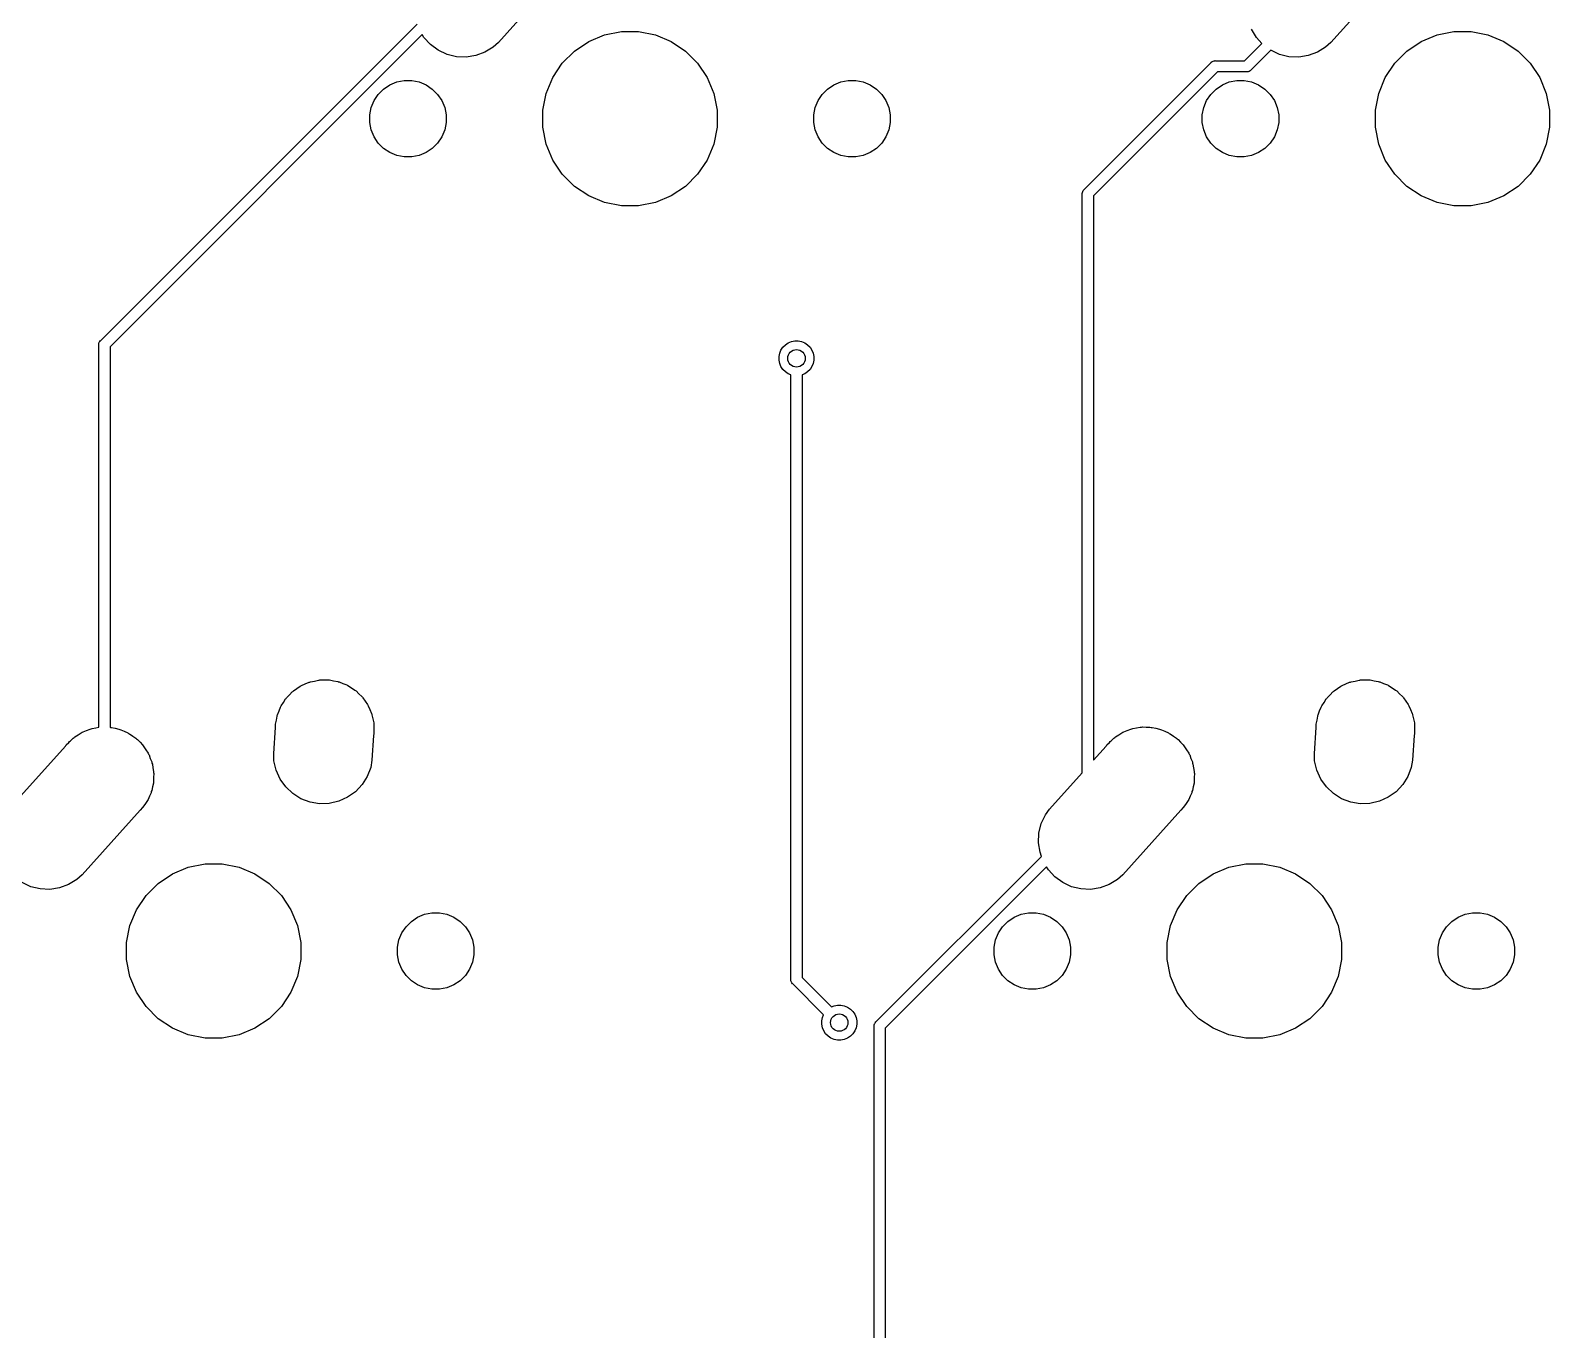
# Model space of a CAD drawing. Extents: x -662 to -203, y -195 to -58.
# Drawn here: x -512.98 to -478.22, y -115.87 to -86.13 of the extents above; entities that cross this region are included whole.
import ezdxf

# ---------------------------------------------------------------- set-up
doc = ezdxf.new("R2010")
doc.units = 0
doc.layers.add('BLACK', color=7, linetype='CONTINUOUS')

msp = doc.modelspace()

# ---------------------------------------------------------------- linework, layer by layer
at = {"layer": 'BLACK', "linetype": 'CONTINUOUS'}
for p, q in [((-500.945, -84.9246), (-502.272, -86.4032)), ((-481.895, -84.9246), (-483.222, -86.4032)), ((-511.373, -93.2225), (-504.134, -85.9836)), ((-499.844, -86.2334), (-499.459, -86.1568)), ((-499.459, -86.1568), (-499.066, -86.1568)), ((-499.066, -86.1568), (-498.681, -86.2334)), ((-484.927, -86.2886), (-485.042, -86.0991)), ((-480.794, -86.2334), (-480.409, -86.1568)), ((-480.409, -86.1568), (-480.016, -86.1568)), ((-480.016, -86.1568), (-479.631, -86.2334)), ((-504.016, -86.2247), (-511.16, -93.3693)), ((-503.977, -86.2886), (-504.016, -86.2247)), ((-503.827, -86.4521), (-503.977, -86.2886)), ((-503.649, -86.5832), (-503.827, -86.4521)), ((-502.394, -86.5153), (-502.584, -86.6302)), ((-502.272, -86.4032), (-502.394, -86.5153)), ((-500.533, -86.6019), (-500.207, -86.3837)), ((-500.207, -86.3837), (-499.844, -86.2334)), ((-498.681, -86.2334), (-498.318, -86.3837)), ((-498.318, -86.3837), (-497.991, -86.6019)), ((-485.197, -86.8217), (-484.801, -86.4259)), ((-484.801, -86.4259), (-484.927, -86.2886)), ((-483.344, -86.5153), (-483.534, -86.6302)), ((-483.222, -86.4032), (-483.344, -86.5153)), ((-481.483, -86.6019), (-481.157, -86.3837)), ((-481.157, -86.3837), (-480.794, -86.2334)), ((-479.631, -86.2334), (-479.268, -86.3837)), ((-479.268, -86.3837), (-478.941, -86.6019)), ((-503.448, -86.677), (-503.649, -86.5832)), ((-503.233, -86.7297), (-503.448, -86.677)), ((-503.011, -86.7395), (-503.233, -86.7297)), ((-502.792, -86.7059), (-503.011, -86.7395)), ((-502.584, -86.6302), (-502.792, -86.7059)), ((-501.029, -87.2062), (-500.811, -86.8797)), ((-500.811, -86.8797), (-500.533, -86.6019)), ((-497.991, -86.6019), (-497.714, -86.8797)), ((-497.714, -86.8797), (-497.495, -87.2062)), ((-488.87, -89.77), (-485.964, -86.8633)), ((-485.964, -86.8633), (-485.96, -86.8585)), ((-485.96, -86.8585), (-485.94, -86.8426)), ((-485.94, -86.8426), (-485.918, -86.8308)), ((-485.918, -86.8308), (-485.894, -86.8235)), ((-485.894, -86.8235), (-485.876, -86.8217)), ((-485.876, -86.8217), (-485.869, -86.8211)), ((-485.869, -86.8211), (-485.863, -86.8217)), ((-485.863, -86.8217), (-485.197, -86.8217)), ((-484.599, -86.5829), (-485.05, -87.0341)), ((-484.599, -86.5832), (-484.599, -86.5829)), ((-484.398, -86.677), (-484.599, -86.5832)), ((-484.183, -86.7297), (-484.398, -86.677)), ((-483.961, -86.7395), (-484.183, -86.7297)), ((-483.742, -86.7059), (-483.961, -86.7395)), ((-483.534, -86.6302), (-483.742, -86.7059)), ((-481.979, -87.2062), (-481.761, -86.8797)), ((-481.761, -86.8797), (-481.483, -86.6019)), ((-478.941, -86.6019), (-478.664, -86.8797)), ((-478.664, -86.8797), (-478.445, -87.2062)), ((-501.18, -87.5691), (-501.029, -87.2062)), ((-497.495, -87.2062), (-497.345, -87.5691)), ((-485.817, -87.0757), (-488.658, -89.9168)), ((-485.151, -87.0757), (-485.817, -87.0757)), ((-485.144, -87.0763), (-485.151, -87.0757)), ((-485.138, -87.0757), (-485.144, -87.0763)), ((-485.12, -87.0739), (-485.138, -87.0757)), ((-485.096, -87.0666), (-485.12, -87.0739)), ((-485.074, -87.0548), (-485.096, -87.0666)), ((-485.054, -87.0389), (-485.074, -87.0548)), ((-485.05, -87.0341), (-485.054, -87.0389)), ((-482.13, -87.5691), (-481.979, -87.2062)), ((-478.445, -87.2062), (-478.295, -87.5691)), ((-505.118, -87.7362), (-505.022, -87.5929)), ((-505.022, -87.5929), (-504.9, -87.471)), ((-504.9, -87.471), (-504.757, -87.3753)), ((-504.757, -87.3753), (-504.598, -87.3093)), ((-504.598, -87.3093), (-504.429, -87.2757)), ((-504.429, -87.2757), (-504.256, -87.2757)), ((-504.256, -87.2757), (-504.087, -87.3093)), ((-504.087, -87.3093), (-503.928, -87.3753)), ((-503.928, -87.3753), (-503.785, -87.471)), ((-503.785, -87.471), (-503.663, -87.5929)), ((-503.663, -87.5929), (-503.567, -87.7362)), ((-501.256, -87.9543), (-501.18, -87.5691)), ((-497.345, -87.5691), (-497.268, -87.9543)), ((-494.958, -87.7362), (-494.862, -87.5929)), ((-494.862, -87.5929), (-494.74, -87.471)), ((-494.74, -87.471), (-494.597, -87.3753)), ((-494.597, -87.3753), (-494.438, -87.3093)), ((-494.438, -87.3093), (-494.269, -87.2757)), ((-494.269, -87.2757), (-494.096, -87.2757)), ((-494.096, -87.2757), (-493.927, -87.3093)), ((-493.927, -87.3093), (-493.768, -87.3753)), ((-493.768, -87.3753), (-493.625, -87.471)), ((-493.625, -87.471), (-493.503, -87.5929)), ((-493.503, -87.5929), (-493.407, -87.7362)), ((-486.068, -87.7362), (-485.972, -87.5929)), ((-485.972, -87.5929), (-485.85, -87.471)), ((-485.85, -87.471), (-485.707, -87.3753)), ((-485.707, -87.3753), (-485.548, -87.3093)), ((-485.548, -87.3093), (-485.379, -87.2757)), ((-485.379, -87.2757), (-485.206, -87.2757)), ((-485.206, -87.2757), (-485.037, -87.3093)), ((-485.037, -87.3093), (-484.878, -87.3753)), ((-484.878, -87.3753), (-484.735, -87.471)), ((-484.735, -87.471), (-484.613, -87.5929)), ((-484.613, -87.5929), (-484.517, -87.7362)), ((-482.206, -87.9543), (-482.13, -87.5691)), ((-478.295, -87.5691), (-478.219, -87.9543)), ((-505.217, -88.0645), (-505.184, -87.8955)), ((-505.184, -87.8955), (-505.118, -87.7362)), ((-503.567, -87.7362), (-503.501, -87.8955)), ((-503.501, -87.8955), (-503.467, -88.0645)), ((-495.057, -88.0645), (-495.024, -87.8955)), ((-495.024, -87.8955), (-494.958, -87.7362)), ((-493.407, -87.7362), (-493.341, -87.8955)), ((-493.341, -87.8955), (-493.307, -88.0645)), ((-486.167, -88.0645), (-486.134, -87.8955)), ((-486.134, -87.8955), (-486.068, -87.7362)), ((-484.517, -87.7362), (-484.451, -87.8955)), ((-484.451, -87.8955), (-484.417, -88.0645)), ((-505.217, -88.2369), (-505.217, -88.0645)), ((-505.184, -88.4059), (-505.217, -88.2369)), ((-503.467, -88.2369), (-503.501, -88.4059)), ((-503.467, -88.0645), (-503.467, -88.2369)), ((-501.256, -88.3471), (-501.256, -87.9543)), ((-497.268, -87.9543), (-497.268, -88.3471)), ((-495.057, -88.2369), (-495.057, -88.0645)), ((-495.024, -88.4059), (-495.057, -88.2369)), ((-493.307, -88.2369), (-493.341, -88.4059)), ((-493.307, -88.0645), (-493.307, -88.2369)), ((-486.167, -88.2369), (-486.167, -88.0645)), ((-486.134, -88.4059), (-486.167, -88.2369)), ((-484.417, -88.2369), (-484.451, -88.4059)), ((-484.417, -88.0645), (-484.417, -88.2369)), ((-482.206, -88.3471), (-482.206, -87.9543)), ((-478.219, -87.9543), (-478.219, -88.3471)), ((-505.118, -88.5652), (-505.184, -88.4059)), ((-505.022, -88.7085), (-505.118, -88.5652)), ((-503.567, -88.5652), (-503.663, -88.7085)), ((-503.501, -88.4059), (-503.567, -88.5652)), ((-501.18, -88.7323), (-501.256, -88.3471)), ((-497.268, -88.3471), (-497.345, -88.7323)), ((-494.958, -88.5652), (-495.024, -88.4059)), ((-494.862, -88.7085), (-494.958, -88.5652)), ((-493.407, -88.5652), (-493.503, -88.7085)), ((-493.341, -88.4059), (-493.407, -88.5652)), ((-486.068, -88.5652), (-486.134, -88.4059)), ((-485.972, -88.7085), (-486.068, -88.5652)), ((-484.517, -88.5652), (-484.613, -88.7085)), ((-484.451, -88.4059), (-484.517, -88.5652)), ((-482.13, -88.7323), (-482.206, -88.3471)), ((-478.219, -88.3471), (-478.295, -88.7323)), ((-504.9, -88.8304), (-505.022, -88.7085)), ((-504.757, -88.9261), (-504.9, -88.8304)), ((-504.598, -88.9921), (-504.757, -88.9261)), ((-504.429, -89.0257), (-504.598, -88.9921)), ((-504.087, -88.9921), (-504.256, -89.0257)), ((-503.928, -88.9261), (-504.087, -88.9921)), ((-503.785, -88.8304), (-503.928, -88.9261)), ((-503.663, -88.7085), (-503.785, -88.8304)), ((-501.029, -89.0952), (-501.18, -88.7323)), ((-497.345, -88.7323), (-497.495, -89.0952)), ((-494.74, -88.8304), (-494.862, -88.7085)), ((-494.597, -88.9261), (-494.74, -88.8304)), ((-494.438, -88.9921), (-494.597, -88.9261)), ((-494.269, -89.0257), (-494.438, -88.9921)), ((-493.927, -88.9921), (-494.096, -89.0257)), ((-493.768, -88.9261), (-493.927, -88.9921)), ((-493.625, -88.8304), (-493.768, -88.9261)), ((-493.503, -88.7085), (-493.625, -88.8304)), ((-485.85, -88.8304), (-485.972, -88.7085)), ((-485.707, -88.9261), (-485.85, -88.8304)), ((-485.548, -88.9921), (-485.707, -88.9261)), ((-485.379, -89.0257), (-485.548, -88.9921)), ((-485.037, -88.9921), (-485.206, -89.0257)), ((-484.878, -88.9261), (-485.037, -88.9921)), ((-484.735, -88.8304), (-484.878, -88.9261)), ((-484.613, -88.7085), (-484.735, -88.8304)), ((-481.979, -89.0952), (-482.13, -88.7323)), ((-478.295, -88.7323), (-478.445, -89.0952)), ((-504.256, -89.0257), (-504.429, -89.0257)), ((-500.811, -89.4217), (-501.029, -89.0952)), ((-497.495, -89.0952), (-497.714, -89.4217)), ((-494.096, -89.0257), (-494.269, -89.0257)), ((-485.206, -89.0257), (-485.379, -89.0257)), ((-481.761, -89.4217), (-481.979, -89.0952)), ((-478.445, -89.0952), (-478.664, -89.4217)), ((-500.533, -89.6995), (-500.811, -89.4217)), ((-497.714, -89.4217), (-497.991, -89.6995)), ((-481.483, -89.6995), (-481.761, -89.4217)), ((-478.664, -89.4217), (-478.941, -89.6995)), ((-500.207, -89.9177), (-500.533, -89.6995)), ((-499.844, -90.068), (-500.207, -89.9177)), ((-498.318, -89.9177), (-498.681, -90.068)), ((-497.991, -89.6995), (-498.318, -89.9177)), ((-488.913, -89.8642), (-488.91, -89.8393)), ((-488.912, -89.8705), (-488.913, -89.8642)), ((-488.912, -103.118), (-488.912, -89.8705)), ((-488.91, -89.8393), (-488.903, -89.8154)), ((-488.903, -89.8154), (-488.891, -89.7933)), ((-488.903, -89.8154), (-488.903, -89.8154)), ((-488.891, -89.7933), (-488.875, -89.774)), ((-488.875, -89.774), (-488.87, -89.77)), ((-488.658, -89.9168), (-488.658, -102.835)), ((-481.157, -89.9177), (-481.483, -89.6995)), ((-480.794, -90.068), (-481.157, -89.9177)), ((-479.268, -89.9177), (-479.631, -90.068)), ((-478.941, -89.6995), (-479.268, -89.9177)), ((-499.459, -90.1446), (-499.844, -90.068)), ((-499.066, -90.1446), (-499.459, -90.1446)), ((-498.681, -90.068), (-499.066, -90.1446)), ((-480.409, -90.1446), (-480.794, -90.068)), ((-480.016, -90.1446), (-480.409, -90.1446)), ((-479.631, -90.068), (-480.016, -90.1446)), ((-511.415, -93.3167), (-511.413, -93.2918)), ((-511.414, -93.323), (-511.415, -93.3167)), ((-511.414, -102.079), (-511.414, -93.323)), ((-511.413, -93.2918), (-511.405, -93.2679)), ((-511.405, -93.2679), (-511.395, -93.2494)), ((-511.395, -93.2494), (-511.394, -93.2458)), ((-511.394, -93.2458), (-511.378, -93.2265)), ((-511.378, -93.2265), (-511.373, -93.2225)), ((-511.16, -93.3693), (-511.16, -102.079)), ((-495.837, -93.5173), (-495.807, -93.4445)), ((-495.807, -93.4445), (-495.763, -93.379)), ((-495.763, -93.379), (-495.707, -93.3233)), ((-495.707, -93.3233), (-495.642, -93.2795)), ((-495.642, -93.2795), (-495.569, -93.2494)), ((-495.569, -93.2494), (-495.492, -93.234)), ((-495.492, -93.234), (-495.413, -93.234)), ((-495.413, -93.234), (-495.336, -93.2494)), ((-495.336, -93.2494), (-495.263, -93.2795)), ((-495.263, -93.2795), (-495.197, -93.3233)), ((-495.197, -93.3233), (-495.142, -93.379)), ((-495.142, -93.379), (-495.098, -93.4445)), ((-495.098, -93.4445), (-495.068, -93.5173)), ((-495.852, -93.5946), (-495.837, -93.5173)), ((-495.852, -93.6734), (-495.852, -93.5946)), ((-495.837, -93.7507), (-495.852, -93.6734)), ((-495.807, -93.8235), (-495.837, -93.7507)), ((-495.763, -93.889), (-495.807, -93.8235)), ((-495.098, -93.8235), (-495.142, -93.889)), ((-495.068, -93.7507), (-495.098, -93.8235)), ((-495.068, -93.5173), (-495.052, -93.5946)), ((-495.052, -93.6734), (-495.068, -93.7507)), ((-495.052, -93.5946), (-495.052, -93.6734)), ((-495.707, -93.9447), (-495.763, -93.889)), ((-495.642, -93.9885), (-495.707, -93.9447)), ((-495.579, -94.0144), (-495.642, -93.9885)), ((-495.579, -107.854), (-495.579, -94.0144)), ((-495.263, -93.9885), (-495.325, -94.0144)), ((-495.325, -94.0144), (-495.325, -107.807)), ((-495.197, -93.9447), (-495.263, -93.9885)), ((-495.142, -93.889), (-495.197, -93.9447)), ((-506.886, -101.194), (-506.809, -101.14)), ((-506.809, -101.14), (-506.794, -101.133)), ((-506.794, -101.133), (-506.78, -101.124)), ((-506.78, -101.124), (-506.693, -101.088)), ((-506.693, -101.088), (-506.607, -101.049)), ((-506.607, -101.049), (-506.591, -101.045)), ((-506.591, -101.045), (-506.576, -101.039)), ((-506.576, -101.039), (-506.483, -101.021)), ((-506.483, -101.021), (-506.391, -100.999)), ((-506.391, -100.999), (-506.375, -100.999)), ((-506.375, -100.999), (-506.358, -100.996)), ((-506.358, -100.996), (-506.264, -100.996)), ((-506.264, -100.996), (-506.17, -100.993)), ((-506.17, -100.993), (-506.153, -100.996)), ((-506.153, -100.996), (-506.137, -100.996)), ((-506.137, -100.996), (-506.044, -101.014)), ((-506.044, -101.014), (-505.951, -101.03)), ((-505.951, -101.03), (-505.936, -101.036)), ((-505.936, -101.036), (-505.919, -101.039)), ((-505.919, -101.039), (-505.832, -101.075)), ((-505.832, -101.075), (-505.744, -101.109)), ((-505.744, -101.109), (-505.73, -101.117)), ((-505.73, -101.117), (-505.715, -101.124)), ((-505.715, -101.124), (-505.636, -101.176)), ((-483.074, -101.194), (-482.997, -101.14)), ((-482.997, -101.14), (-482.982, -101.133)), ((-482.982, -101.133), (-482.968, -101.124)), ((-482.968, -101.124), (-482.881, -101.088)), ((-482.881, -101.088), (-482.795, -101.049)), ((-482.795, -101.049), (-482.778, -101.045)), ((-482.778, -101.045), (-482.763, -101.039)), ((-482.763, -101.039), (-482.671, -101.021)), ((-482.671, -101.021), (-482.579, -100.999)), ((-482.579, -100.999), (-482.562, -100.999)), ((-482.562, -100.999), (-482.546, -100.996)), ((-482.546, -100.996), (-482.451, -100.996)), ((-482.451, -100.996), (-482.357, -100.993)), ((-482.357, -100.993), (-482.341, -100.996)), ((-482.341, -100.996), (-482.324, -100.996)), ((-482.324, -100.996), (-482.232, -101.014)), ((-482.232, -101.014), (-482.139, -101.03)), ((-482.139, -101.03), (-482.123, -101.036)), ((-482.123, -101.036), (-482.107, -101.039)), ((-482.107, -101.039), (-482.02, -101.075)), ((-482.02, -101.075), (-481.931, -101.109)), ((-481.931, -101.109), (-481.917, -101.117)), ((-481.917, -101.117), (-481.902, -101.124)), ((-481.902, -101.124), (-481.824, -101.176)), ((-507.244, -101.588), (-507.192, -101.509)), ((-507.192, -101.509), (-507.142, -101.429)), ((-507.142, -101.429), (-507.13, -101.417)), ((-507.13, -101.417), (-507.121, -101.404)), ((-507.121, -101.404), (-507.055, -101.337)), ((-507.055, -101.337), (-506.99, -101.268)), ((-506.99, -101.268), (-506.976, -101.259)), ((-506.976, -101.259), (-506.965, -101.247)), ((-506.965, -101.247), (-506.886, -101.194)), ((-505.636, -101.176), (-505.556, -101.226)), ((-505.556, -101.226), (-505.544, -101.238)), ((-505.544, -101.238), (-505.53, -101.247)), ((-505.53, -101.247), (-505.464, -101.314)), ((-505.464, -101.314), (-505.395, -101.378)), ((-505.395, -101.378), (-505.385, -101.392)), ((-505.385, -101.392), (-505.374, -101.404)), ((-505.374, -101.404), (-505.321, -101.482)), ((-505.321, -101.482), (-505.266, -101.559)), ((-483.432, -101.588), (-483.379, -101.509)), ((-483.379, -101.509), (-483.329, -101.429)), ((-483.329, -101.429), (-483.318, -101.417)), ((-483.318, -101.417), (-483.309, -101.404)), ((-483.309, -101.404), (-483.242, -101.337)), ((-483.242, -101.337), (-483.177, -101.268)), ((-483.177, -101.268), (-483.164, -101.259)), ((-483.164, -101.259), (-483.152, -101.247)), ((-483.152, -101.247), (-483.074, -101.194)), ((-481.824, -101.176), (-481.744, -101.226)), ((-481.744, -101.226), (-481.732, -101.238)), ((-481.732, -101.238), (-481.718, -101.247)), ((-481.718, -101.247), (-481.651, -101.314)), ((-481.651, -101.314), (-481.582, -101.378)), ((-481.582, -101.378), (-481.573, -101.392)), ((-481.573, -101.392), (-481.561, -101.404)), ((-481.561, -101.404), (-481.509, -101.482)), ((-481.509, -101.482), (-481.454, -101.559)), ((-507.354, -101.917), (-507.338, -101.824)), ((-507.338, -101.824), (-507.332, -101.809)), ((-507.332, -101.809), (-507.329, -101.793)), ((-507.329, -101.793), (-507.293, -101.705)), ((-507.293, -101.705), (-507.26, -101.617)), ((-507.26, -101.617), (-507.251, -101.603)), ((-507.251, -101.603), (-507.244, -101.588)), ((-505.266, -101.559), (-505.26, -101.574)), ((-505.26, -101.574), (-505.25, -101.588)), ((-505.25, -101.588), (-505.214, -101.675)), ((-505.214, -101.675), (-505.176, -101.761)), ((-505.176, -101.761), (-505.172, -101.777)), ((-505.172, -101.777), (-505.166, -101.793)), ((-505.166, -101.793), (-505.147, -101.885)), ((-483.541, -101.917), (-483.526, -101.824)), ((-483.526, -101.824), (-483.52, -101.809)), ((-483.52, -101.809), (-483.517, -101.793)), ((-483.517, -101.793), (-483.481, -101.705)), ((-483.481, -101.705), (-483.447, -101.617)), ((-483.447, -101.617), (-483.438, -101.603)), ((-483.438, -101.603), (-483.432, -101.588)), ((-481.454, -101.559), (-481.447, -101.574)), ((-481.447, -101.574), (-481.438, -101.588)), ((-481.438, -101.588), (-481.402, -101.675)), ((-481.402, -101.675), (-481.363, -101.761)), ((-481.363, -101.761), (-481.359, -101.777)), ((-481.359, -101.777), (-481.353, -101.793)), ((-481.353, -101.793), (-481.335, -101.885)), ((-511.892, -102.252), (-511.82, -102.204)), ((-511.82, -102.204), (-511.797, -102.194)), ((-511.797, -102.194), (-511.776, -102.181)), ((-511.776, -102.181), (-511.695, -102.152)), ((-511.695, -102.152), (-511.616, -102.119)), ((-511.616, -102.119), (-511.591, -102.114)), ((-511.591, -102.114), (-511.568, -102.106)), ((-511.568, -102.106), (-511.483, -102.092)), ((-511.483, -102.092), (-511.414, -102.079)), ((-511.16, -102.079), (-511.152, -102.081)), ((-511.152, -102.081), (-511.127, -102.082)), ((-511.127, -102.082), (-511.044, -102.102)), ((-511.044, -102.102), (-510.959, -102.119)), ((-510.959, -102.119), (-510.936, -102.128)), ((-510.936, -102.128), (-510.912, -102.134)), ((-510.912, -102.134), (-510.834, -102.171)), ((-510.834, -102.171), (-510.755, -102.204)), ((-510.755, -102.204), (-510.734, -102.218)), ((-507.414, -102.678), (-507.372, -102.082)), ((-507.372, -102.01), (-507.354, -101.917)), ((-507.372, -102.082), (-507.372, -102.01)), ((-505.147, -101.885), (-505.126, -101.977)), ((-505.126, -101.977), (-505.126, -101.994)), ((-505.126, -101.994), (-505.122, -102.01)), ((-505.122, -102.01), (-505.122, -102.104)), ((-505.122, -102.104), (-505.121, -102.143)), ((-505.121, -102.143), (-505.122, -102.159)), ((-505.122, -102.159), (-505.122, -102.232)), ((-488.079, -102.252), (-488.008, -102.204)), ((-488.008, -102.204), (-487.985, -102.194)), ((-487.985, -102.194), (-487.963, -102.181)), ((-487.963, -102.181), (-487.883, -102.152)), ((-487.883, -102.152), (-487.803, -102.119)), ((-487.803, -102.119), (-487.779, -102.114)), ((-487.779, -102.114), (-487.755, -102.106)), ((-487.755, -102.106), (-487.67, -102.092)), ((-487.67, -102.092), (-487.586, -102.076)), ((-487.586, -102.076), (-487.561, -102.076)), ((-487.561, -102.076), (-487.536, -102.072)), ((-487.536, -102.072), (-487.45, -102.076)), ((-487.45, -102.076), (-487.364, -102.076)), ((-487.364, -102.076), (-487.34, -102.081)), ((-487.34, -102.081), (-487.315, -102.082)), ((-487.315, -102.082), (-487.231, -102.102)), ((-487.231, -102.102), (-487.147, -102.119)), ((-487.147, -102.119), (-487.124, -102.128)), ((-487.124, -102.128), (-487.099, -102.134)), ((-487.099, -102.134), (-487.021, -102.171)), ((-487.021, -102.171), (-486.942, -102.204)), ((-486.942, -102.204), (-486.921, -102.218)), ((-483.601, -102.678), (-483.56, -102.082)), ((-483.56, -102.01), (-483.541, -101.917)), ((-483.56, -102.082), (-483.56, -102.01)), ((-481.335, -101.885), (-481.314, -101.977)), ((-481.314, -101.977), (-481.313, -101.994)), ((-481.313, -101.994), (-481.31, -102.01)), ((-481.31, -102.01), (-481.31, -102.104)), ((-481.31, -102.104), (-481.309, -102.143)), ((-481.309, -102.143), (-481.31, -102.159)), ((-481.31, -102.159), (-481.31, -102.232)), ((-513.472, -103.951), (-512.178, -102.509)), ((-512.178, -102.509), (-512.161, -102.484)), ((-512.161, -102.484), (-512.104, -102.427)), ((-512.104, -102.427), (-512.088, -102.408)), ((-512.088, -102.408), (-512.065, -102.388)), ((-512.065, -102.388), (-512.005, -102.327)), ((-512.005, -102.327), (-511.984, -102.313)), ((-511.984, -102.313), (-511.965, -102.296)), ((-511.965, -102.296), (-511.892, -102.252)), ((-510.734, -102.218), (-510.711, -102.228)), ((-510.711, -102.228), (-510.642, -102.279)), ((-510.642, -102.279), (-510.57, -102.327)), ((-510.57, -102.327), (-510.553, -102.345)), ((-510.553, -102.345), (-510.532, -102.359)), ((-510.532, -102.359), (-510.474, -102.423)), ((-510.474, -102.423), (-510.414, -102.484)), ((-510.414, -102.484), (-510.4, -102.504)), ((-510.4, -102.504), (-510.383, -102.523)), ((-510.383, -102.523), (-510.338, -102.596)), ((-505.13, -102.27), (-505.169, -102.833)), ((-505.122, -102.232), (-505.13, -102.27)), ((-488.658, -102.835), (-488.366, -102.509)), ((-488.366, -102.509), (-488.349, -102.484)), ((-488.349, -102.484), (-488.292, -102.427)), ((-488.292, -102.427), (-488.275, -102.408)), ((-488.275, -102.408), (-488.253, -102.388)), ((-488.253, -102.388), (-488.192, -102.327)), ((-488.192, -102.327), (-488.171, -102.313)), ((-488.171, -102.313), (-488.153, -102.296)), ((-488.153, -102.296), (-488.079, -102.252)), ((-486.921, -102.218), (-486.899, -102.228)), ((-486.899, -102.228), (-486.829, -102.279)), ((-486.829, -102.279), (-486.758, -102.327)), ((-486.758, -102.327), (-486.74, -102.345)), ((-486.74, -102.345), (-486.72, -102.359)), ((-486.72, -102.359), (-486.662, -102.423)), ((-486.662, -102.423), (-486.601, -102.484)), ((-486.601, -102.484), (-486.587, -102.504)), ((-486.587, -102.504), (-486.57, -102.523)), ((-486.57, -102.523), (-486.526, -102.596)), ((-481.318, -102.27), (-481.356, -102.833)), ((-481.31, -102.232), (-481.318, -102.27)), ((-510.338, -102.596), (-510.29, -102.668)), ((-510.29, -102.668), (-510.281, -102.691)), ((-510.281, -102.691), (-510.268, -102.712)), ((-510.268, -102.712), (-510.239, -102.793)), ((-510.239, -102.793), (-510.206, -102.873)), ((-510.206, -102.873), (-510.201, -102.897)), ((-510.201, -102.897), (-510.192, -102.921)), ((-507.409, -102.844), (-507.414, -102.678)), ((-507.359, -103.06), (-507.409, -102.844)), ((-505.169, -102.833), (-505.196, -102.997)), ((-486.526, -102.596), (-486.478, -102.668)), ((-486.478, -102.668), (-486.468, -102.691)), ((-486.468, -102.691), (-486.455, -102.712)), ((-486.455, -102.712), (-486.426, -102.793)), ((-486.426, -102.793), (-486.393, -102.873)), ((-486.393, -102.873), (-486.388, -102.897)), ((-486.388, -102.897), (-486.38, -102.921)), ((-483.596, -102.844), (-483.601, -102.678)), ((-483.547, -103.06), (-483.596, -102.844)), ((-481.356, -102.833), (-481.384, -102.997)), ((-510.192, -102.921), (-510.179, -103.006)), ((-510.179, -103.006), (-510.162, -103.09)), ((-510.162, -103.09), (-510.162, -103.115)), ((-510.162, -103.115), (-510.159, -103.14)), ((-510.159, -103.14), (-510.162, -103.226)), ((-510.162, -103.226), (-510.162, -103.312)), ((-507.268, -103.263), (-507.359, -103.06)), ((-505.275, -103.204), (-505.393, -103.392)), ((-505.196, -102.997), (-505.275, -103.204)), ((-489.659, -103.951), (-488.912, -103.118)), ((-486.38, -102.921), (-486.367, -103.006)), ((-486.367, -103.006), (-486.35, -103.09)), ((-486.35, -103.09), (-486.35, -103.115)), ((-486.35, -103.115), (-486.346, -103.14)), ((-486.346, -103.14), (-486.35, -103.226)), ((-486.35, -103.226), (-486.35, -103.312)), ((-483.456, -103.263), (-483.547, -103.06)), ((-481.463, -103.204), (-481.58, -103.392)), ((-481.384, -102.997), (-481.463, -103.204)), ((-510.221, -103.576), (-510.258, -103.654)), ((-510.215, -103.552), (-510.221, -103.576)), ((-510.206, -103.529), (-510.215, -103.552)), ((-510.189, -103.445), (-510.206, -103.529)), ((-510.168, -103.361), (-510.189, -103.445)), ((-510.167, -103.336), (-510.168, -103.361)), ((-510.162, -103.312), (-510.167, -103.336)), ((-507.14, -103.443), (-507.268, -103.263)), ((-506.979, -103.595), (-507.14, -103.443)), ((-506.791, -103.713), (-506.979, -103.595)), ((-505.545, -103.553), (-505.726, -103.682)), ((-505.393, -103.392), (-505.545, -103.553)), ((-486.409, -103.576), (-486.445, -103.654)), ((-486.403, -103.552), (-486.409, -103.576)), ((-486.393, -103.529), (-486.403, -103.552)), ((-486.376, -103.445), (-486.393, -103.529)), ((-486.356, -103.361), (-486.376, -103.445)), ((-486.355, -103.336), (-486.356, -103.361)), ((-486.35, -103.312), (-486.355, -103.336)), ((-483.327, -103.443), (-483.456, -103.263)), ((-483.166, -103.595), (-483.327, -103.443)), ((-482.978, -103.713), (-483.166, -103.595)), ((-481.732, -103.553), (-481.913, -103.682)), ((-481.58, -103.392), (-481.732, -103.553)), ((-510.414, -103.918), (-510.47, -103.975)), ((-510.366, -103.846), (-510.414, -103.918)), ((-510.315, -103.777), (-510.366, -103.846)), ((-510.304, -103.754), (-510.315, -103.777)), ((-510.29, -103.734), (-510.304, -103.754)), ((-510.258, -103.654), (-510.29, -103.734)), ((-506.584, -103.792), (-506.791, -103.713)), ((-506.365, -103.828), (-506.584, -103.792)), ((-506.144, -103.822), (-506.365, -103.828)), ((-505.928, -103.772), (-506.144, -103.822)), ((-505.726, -103.682), (-505.928, -103.772)), ((-486.601, -103.918), (-486.658, -103.975)), ((-486.553, -103.846), (-486.601, -103.918)), ((-486.502, -103.777), (-486.553, -103.846)), ((-486.492, -103.754), (-486.502, -103.777)), ((-486.478, -103.734), (-486.492, -103.754)), ((-486.445, -103.654), (-486.478, -103.734)), ((-482.771, -103.792), (-482.978, -103.713)), ((-482.553, -103.828), (-482.771, -103.792)), ((-482.331, -103.822), (-482.553, -103.828)), ((-482.115, -103.772), (-482.331, -103.822)), ((-481.913, -103.682), (-482.115, -103.772)), ((-510.47, -103.975), (-511.797, -105.453)), ((-489.904, -104.5), (-489.851, -104.285)), ((-489.851, -104.285), (-489.757, -104.084)), ((-489.757, -104.084), (-489.659, -103.951)), ((-486.658, -103.975), (-487.984, -105.453)), ((-489.914, -104.722), (-489.904, -104.5)), ((-489.88, -104.941), (-489.914, -104.722)), ((-489.846, -105.034), (-489.88, -104.941)), ((-509.732, -105.434), (-509.369, -105.283)), ((-509.369, -105.283), (-508.984, -105.207)), ((-508.984, -105.207), (-508.591, -105.207)), ((-508.591, -105.207), (-508.206, -105.283)), ((-508.206, -105.283), (-507.843, -105.434)), ((-493.633, -108.82), (-489.846, -105.034)), ((-489.728, -105.275), (-493.42, -108.967)), ((-489.689, -105.339), (-489.728, -105.275)), ((-485.919, -105.434), (-485.556, -105.283)), ((-485.556, -105.283), (-485.171, -105.207)), ((-485.171, -105.207), (-484.779, -105.207)), ((-484.779, -105.207), (-484.393, -105.283)), ((-484.393, -105.283), (-484.03, -105.434)), ((-512.973, -105.727), (-513.174, -105.633)), ((-512.109, -105.68), (-512.317, -105.756)), ((-511.919, -105.565), (-512.109, -105.68)), ((-511.797, -105.453), (-511.919, -105.565)), ((-510.336, -105.93), (-510.058, -105.652)), ((-510.058, -105.652), (-509.732, -105.434)), ((-507.843, -105.434), (-507.516, -105.652)), ((-507.516, -105.652), (-507.239, -105.93)), ((-489.54, -105.502), (-489.689, -105.339)), ((-489.361, -105.633), (-489.54, -105.502)), ((-489.16, -105.727), (-489.361, -105.633)), ((-488.296, -105.68), (-488.505, -105.756)), ((-488.107, -105.565), (-488.296, -105.68)), ((-487.984, -105.453), (-488.107, -105.565)), ((-486.524, -105.93), (-486.246, -105.652)), ((-486.246, -105.652), (-485.919, -105.434)), ((-484.03, -105.434), (-483.704, -105.652)), ((-483.704, -105.652), (-483.426, -105.93)), ((-512.758, -105.78), (-512.973, -105.727)), ((-512.536, -105.789), (-512.758, -105.78)), ((-512.317, -105.756), (-512.536, -105.789)), ((-510.554, -106.256), (-510.336, -105.93)), ((-507.239, -105.93), (-507.02, -106.256)), ((-488.945, -105.78), (-489.16, -105.727)), ((-488.724, -105.789), (-488.945, -105.78)), ((-488.505, -105.756), (-488.724, -105.789)), ((-486.742, -106.256), (-486.524, -105.93)), ((-483.426, -105.93), (-483.208, -106.256)), ((-510.705, -106.619), (-510.554, -106.256)), ((-507.02, -106.256), (-506.87, -106.619)), ((-504.122, -106.425), (-503.963, -106.359)), ((-503.963, -106.359), (-503.794, -106.326)), ((-503.794, -106.326), (-503.621, -106.326)), ((-503.621, -106.326), (-503.452, -106.359)), ((-503.452, -106.359), (-503.293, -106.425)), ((-490.469, -106.425), (-490.31, -106.359)), ((-490.31, -106.359), (-490.141, -106.326)), ((-490.141, -106.326), (-489.969, -106.326)), ((-489.969, -106.326), (-489.8, -106.359)), ((-489.8, -106.359), (-489.64, -106.425)), ((-486.892, -106.619), (-486.742, -106.256)), ((-483.208, -106.256), (-483.058, -106.619)), ((-480.309, -106.425), (-480.15, -106.359)), ((-480.15, -106.359), (-479.981, -106.326)), ((-479.981, -106.326), (-479.809, -106.326)), ((-479.809, -106.326), (-479.64, -106.359)), ((-479.64, -106.359), (-479.48, -106.425)), ((-510.781, -107.004), (-510.705, -106.619)), ((-506.87, -106.619), (-506.793, -107.004)), ((-504.483, -106.786), (-504.387, -106.643)), ((-504.387, -106.643), (-504.265, -106.521)), ((-504.265, -106.521), (-504.122, -106.425)), ((-503.293, -106.425), (-503.15, -106.521)), ((-503.15, -106.521), (-503.028, -106.643)), ((-503.028, -106.643), (-502.932, -106.786)), ((-490.83, -106.786), (-490.735, -106.643)), ((-490.735, -106.643), (-490.613, -106.521)), ((-490.613, -106.521), (-490.469, -106.425)), ((-489.64, -106.425), (-489.497, -106.521)), ((-489.497, -106.521), (-489.375, -106.643)), ((-489.375, -106.643), (-489.279, -106.786)), ((-486.969, -107.004), (-486.892, -106.619)), ((-483.058, -106.619), (-482.981, -107.004)), ((-480.67, -106.786), (-480.575, -106.643)), ((-480.575, -106.643), (-480.453, -106.521)), ((-480.453, -106.521), (-480.309, -106.425)), ((-479.48, -106.425), (-479.337, -106.521)), ((-479.337, -106.521), (-479.215, -106.643)), ((-479.215, -106.643), (-479.119, -106.786)), ((-510.781, -107.397), (-510.781, -107.004)), ((-506.793, -107.004), (-506.793, -107.397)), ((-504.582, -107.115), (-504.549, -106.945)), ((-504.549, -106.945), (-504.483, -106.786)), ((-502.932, -106.786), (-502.866, -106.945)), ((-502.866, -106.945), (-502.832, -107.115)), ((-490.93, -107.115), (-490.896, -106.945)), ((-490.896, -106.945), (-490.83, -106.786)), ((-489.279, -106.786), (-489.214, -106.945)), ((-489.214, -106.945), (-489.18, -107.115)), ((-486.969, -107.397), (-486.969, -107.004)), ((-482.981, -107.004), (-482.981, -107.397)), ((-480.77, -107.115), (-480.736, -106.945)), ((-480.736, -106.945), (-480.67, -106.786)), ((-479.119, -106.786), (-479.054, -106.945)), ((-479.054, -106.945), (-479.02, -107.115)), ((-510.705, -107.782), (-510.781, -107.397)), ((-506.793, -107.397), (-506.87, -107.782)), ((-504.582, -107.287), (-504.582, -107.115)), ((-504.549, -107.456), (-504.582, -107.287)), ((-502.832, -107.287), (-502.866, -107.456)), ((-502.832, -107.115), (-502.832, -107.287)), ((-490.93, -107.287), (-490.93, -107.115)), ((-490.896, -107.456), (-490.93, -107.287)), ((-489.18, -107.287), (-489.214, -107.456)), ((-489.18, -107.115), (-489.18, -107.287)), ((-486.892, -107.782), (-486.969, -107.397)), ((-482.981, -107.397), (-483.058, -107.782)), ((-480.77, -107.287), (-480.77, -107.115)), ((-480.736, -107.456), (-480.77, -107.287)), ((-479.02, -107.287), (-479.054, -107.456)), ((-479.02, -107.115), (-479.02, -107.287)), ((-504.483, -107.615), (-504.549, -107.456)), ((-504.387, -107.758), (-504.483, -107.615)), ((-504.265, -107.88), (-504.387, -107.758)), ((-503.028, -107.758), (-503.15, -107.88)), ((-502.932, -107.615), (-503.028, -107.758)), ((-502.866, -107.456), (-502.932, -107.615)), ((-490.83, -107.615), (-490.896, -107.456)), ((-490.735, -107.758), (-490.83, -107.615)), ((-490.613, -107.88), (-490.735, -107.758)), ((-489.375, -107.758), (-489.497, -107.88)), ((-489.279, -107.615), (-489.375, -107.758)), ((-489.214, -107.456), (-489.279, -107.615)), ((-480.67, -107.615), (-480.736, -107.456)), ((-480.575, -107.758), (-480.67, -107.615)), ((-480.453, -107.88), (-480.575, -107.758)), ((-479.215, -107.758), (-479.337, -107.88)), ((-479.119, -107.615), (-479.215, -107.758)), ((-479.054, -107.456), (-479.119, -107.615)), ((-510.554, -108.145), (-510.705, -107.782)), ((-506.87, -107.782), (-507.02, -108.145)), ((-504.122, -107.976), (-504.265, -107.88)), ((-503.963, -108.042), (-504.122, -107.976)), ((-503.794, -108.076), (-503.963, -108.042)), ((-503.621, -108.076), (-503.794, -108.076)), ((-503.452, -108.042), (-503.621, -108.076)), ((-503.293, -107.976), (-503.452, -108.042)), ((-503.15, -107.88), (-503.293, -107.976)), ((-495.58, -107.86), (-495.579, -107.854)), ((-495.578, -107.885), (-495.58, -107.86)), ((-495.57, -107.909), (-495.578, -107.885)), ((-495.559, -107.931), (-495.57, -107.909)), ((-495.543, -107.95), (-495.559, -107.931)), ((-495.559, -107.931), (-495.559, -107.931)), ((-495.538, -107.954), (-495.543, -107.95)), ((-494.833, -108.659), (-495.538, -107.954)), ((-495.325, -107.807), (-494.654, -108.479)), ((-490.469, -107.976), (-490.613, -107.88)), ((-490.31, -108.042), (-490.469, -107.976)), ((-490.141, -108.076), (-490.31, -108.042)), ((-489.969, -108.076), (-490.141, -108.076)), ((-489.8, -108.042), (-489.969, -108.076)), ((-489.64, -107.976), (-489.8, -108.042)), ((-489.497, -107.88), (-489.64, -107.976)), ((-486.742, -108.145), (-486.892, -107.782)), ((-483.058, -107.782), (-483.208, -108.145)), ((-480.309, -107.976), (-480.453, -107.88)), ((-480.15, -108.042), (-480.309, -107.976)), ((-479.981, -108.076), (-480.15, -108.042)), ((-479.809, -108.076), (-479.981, -108.076)), ((-479.64, -108.042), (-479.809, -108.076)), ((-479.48, -107.976), (-479.64, -108.042)), ((-479.337, -107.88), (-479.48, -107.976)), ((-510.336, -108.472), (-510.554, -108.145)), ((-507.02, -108.145), (-507.239, -108.472)), ((-494.654, -108.479), (-494.591, -108.453)), ((-494.591, -108.453), (-494.514, -108.438)), ((-494.514, -108.438), (-494.435, -108.438)), ((-494.435, -108.438), (-494.358, -108.453)), ((-494.358, -108.453), (-494.285, -108.484)), ((-486.524, -108.472), (-486.742, -108.145)), ((-483.208, -108.145), (-483.426, -108.472)), ((-510.058, -108.749), (-510.336, -108.472)), ((-509.732, -108.968), (-510.058, -108.749)), ((-507.516, -108.749), (-507.843, -108.968)), ((-507.239, -108.472), (-507.516, -108.749)), ((-494.874, -108.799), (-494.859, -108.721)), ((-494.874, -108.877), (-494.874, -108.799)), ((-494.859, -108.721), (-494.833, -108.659)), ((-494.285, -108.484), (-494.22, -108.527)), ((-494.22, -108.527), (-494.164, -108.583)), ((-494.164, -108.583), (-494.12, -108.649)), ((-494.12, -108.649), (-494.09, -108.721)), ((-494.09, -108.721), (-494.075, -108.799)), ((-494.075, -108.799), (-494.075, -108.877)), ((-486.246, -108.749), (-486.524, -108.472)), ((-485.919, -108.968), (-486.246, -108.749)), ((-483.704, -108.749), (-484.03, -108.968)), ((-483.426, -108.472), (-483.704, -108.749)), ((-509.369, -109.118), (-509.732, -108.968)), ((-508.984, -109.195), (-509.369, -109.118)), ((-508.206, -109.118), (-508.591, -109.195)), ((-507.843, -108.968), (-508.206, -109.118)), ((-494.859, -108.955), (-494.874, -108.877)), ((-494.829, -109.027), (-494.859, -108.955)), ((-494.785, -109.093), (-494.829, -109.027)), ((-494.729, -109.149), (-494.785, -109.093)), ((-494.664, -109.192), (-494.729, -109.149)), ((-494.22, -109.149), (-494.285, -109.192)), ((-494.164, -109.093), (-494.22, -109.149)), ((-494.12, -109.027), (-494.164, -109.093)), ((-494.09, -108.955), (-494.12, -109.027)), ((-494.075, -108.877), (-494.09, -108.955)), ((-493.675, -108.914), (-493.673, -108.889)), ((-493.674, -108.92), (-493.675, -108.914)), ((-493.674, -122.168), (-493.674, -108.92)), ((-493.673, -108.889), (-493.665, -108.865)), ((-493.665, -108.865), (-493.663, -108.861)), ((-493.663, -108.861), (-493.654, -108.843)), ((-493.654, -108.843), (-493.638, -108.824)), ((-493.638, -108.824), (-493.633, -108.82)), ((-493.42, -108.967), (-493.42, -121.885)), ((-485.556, -109.118), (-485.919, -108.968)), ((-485.171, -109.195), (-485.556, -109.118)), ((-484.393, -109.118), (-484.779, -109.195)), ((-484.03, -108.968), (-484.393, -109.118)), ((-508.591, -109.195), (-508.984, -109.195)), ((-494.591, -109.223), (-494.664, -109.192)), ((-494.514, -109.238), (-494.591, -109.223)), ((-494.435, -109.238), (-494.514, -109.238)), ((-494.358, -109.223), (-494.435, -109.238)), ((-494.285, -109.192), (-494.358, -109.223)), ((-484.779, -109.195), (-485.171, -109.195))]:
    msp.add_line(p, q, dxfattribs=at)
at = {"layer": 'BLACK'}
for centre in [(-495.452, -93.634), (-494.474, -108.838)]:
    msp.add_circle(centre, 0.2, dxfattribs=at)

doc.saveas('drawing.dxf')
